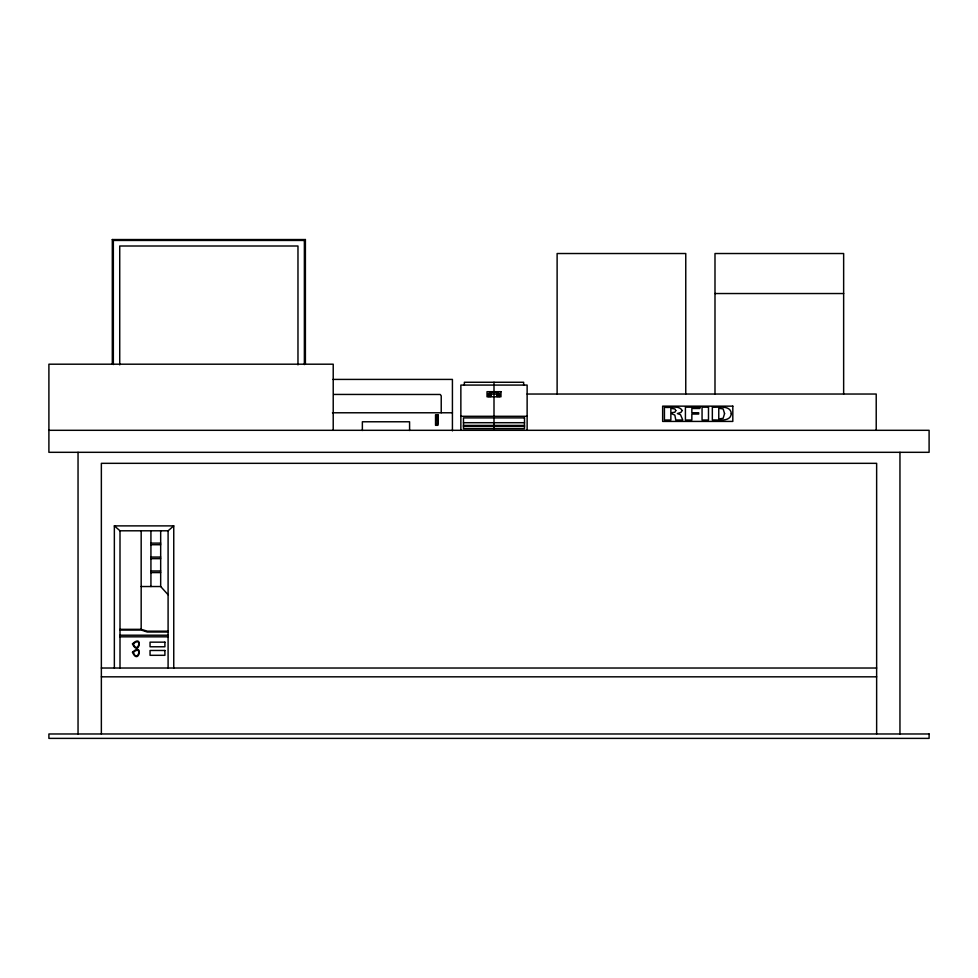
<?xml version="1.0" encoding="UTF-8"?>
<svg xmlns="http://www.w3.org/2000/svg" width="978" height="978" viewBox="0 0 978 978"><rect width="100%" height="100%" fill="white"/><g stroke="black" fill="none" stroke-linecap="round" stroke-linejoin="round"><path stroke-width="1.47" d="M112.311 363.963L112.311 239.549L113.338 240.441L304.366 240.441L305.393 239.549L305.393 363.963M114.353 668.023L114.353 525.883L120.001 530.797L168.094 530.797L173.754 525.883L173.754 668.023M112.311 239.549L305.393 239.549M714.991 293.534L843.647 293.534M332.997 379.415L452.423 379.415L452.423 430.846M488.083 394.183L490.907 394.183L490.907 395.21L488.083 395.21L488.083 394.11L499.636 394.11L499.636 395.21L496.812 395.21L496.812 394.11L499.636 394.183M527.13 394.036L876.215 394.036L876.215 430.308M333.755 394.44L440.259 394.476L441.225 395.858L441.225 412.777M488.083 395.136L490.907 395.136M496.812 395.136L499.636 395.136M490.907 395.467L488.083 395.405L488.083 396.506L490.907 396.432M496.812 395.467L499.636 395.405L499.636 396.506M499.636 396.432L496.812 396.506L496.812 395.405M332.459 412.777L452.423 412.777M460.858 416.298L527.13 416.298M435.87 418.095L437.655 418.095M435.87 419.476L437.655 419.476M463.474 422.704L524.514 422.704M463.474 425.418L524.514 425.418M463.474 426.481L524.514 426.481M48.9 430.308L929.1 430.308L929.1 452.313L48.9 452.313L48.9 364.195L333.217 364.195L333.217 430.308M114.353 525.883L173.754 525.883M150.93 543.12L160.673 543.12M150.93 544.734L160.673 544.734M150.93 557.057L160.673 557.057M150.93 558.67L160.673 558.67M150.93 570.981L160.673 570.981M150.93 572.595L160.673 572.595M141.174 586.531L160.673 586.531L168.094 594.746M120.001 629.331L141.174 629.331L147.323 631.177L168.094 631.177M120.001 630.015L141.174 630.015L147.262 632.02L168.094 632.02M120.001 635.211L168.094 635.211M120.001 636.825L168.094 636.825M101.357 668.023L876.643 668.023M101.357 676.825L876.643 676.825M409.599 430.479L409.574 421.775L362.361 421.775L362.361 430.479M899.956 452.313L899.956 733.903M876.643 733.94L876.643 463.327L101.357 463.327L101.357 733.94M843.647 394.012L843.647 253.522L714.991 253.522L714.991 394.012M685.761 393.926L685.761 253.522L557.118 253.522L557.118 393.926M527.13 430.308L527.13 385.075L460.858 385.075L460.858 430.308M523.646 385.234L523.646 382.264L464.354 382.264L464.354 385.234M498.609 393.987L498.609 392.447L489.391 392.447L489.391 393.987M494 382.264L494 430.308M490.907 395.405L490.907 396.506M304.366 240.441L304.366 364.598M297.972 364.892L297.972 246.004L119.732 246.004L119.732 364.892M168.094 530.797L168.094 668.023M160.673 530.797L160.673 586.531M150.93 530.797L150.93 586.531M141.174 530.797L141.174 629.331M120.001 530.797L120.001 668.023M113.338 240.441L113.338 364.562M78.044 452.313L78.044 733.903M132.47 643.879C138.852 657.668 143.864 632.986 132.47 643.879M132.482 652.265C138.729 666.116 143.974 641.47 132.482 652.265M724.564 413.596L723.133 418.315L718.769 418.963L718.769 408.242L723.145 408.902L724.564 413.596M731.312 413.621C730.542 422.508 717.962 419.476 712.339 420.027L712.339 407.178C717.938 407.728 730.639 404.647 731.312 413.621M133.314 643.781C137.47 655.187 143.191 635.688 133.314 643.781M133.314 652.302C137.47 663.707 143.191 644.209 133.314 652.302M675.81 410.577L674.893 412.239L670.859 412.789L670.859 408.364L674.893 408.914L675.81 410.577M682.131 410.528L680.933 412.447L677.351 413.56L680.529 414.721L682.754 420.027L675.786 420.027L674.857 415.1L671.959 413.853L670.859 413.853L670.859 420.027L664.429 420.027L664.429 407.178C669.331 408.535 679.111 404.562 682.131 410.528M500.968 391.689L487.02 391.689L487.02 396.787L500.968 396.787L500.968 391.689M732.815 406.151L662.644 406.151L662.644 421.42L732.815 421.42L732.815 406.151M699.881 407.178L685.419 407.178L685.419 420.027L691.849 420.027L691.849 414.049L698.671 414.049L698.671 412.753L691.849 412.753L691.849 408.474L699.881 408.474L699.881 407.178M708.488 407.178L702.057 407.178L702.057 420.027L708.488 420.027L708.488 407.178M437.936 414.745L435.54 414.745L435.54 425.32L437.936 425.32L437.936 414.745M437.655 415.894L435.87 415.894L435.87 424.195L437.655 424.195L437.655 415.894M524.514 417.899L463.474 417.899L463.474 428.706L524.514 428.706L524.514 417.899M164.903 642.155L150.05 642.155L150.05 646.776L164.903 646.776L164.903 642.155M164.903 650.468L150.05 650.468L150.05 655.309L164.903 655.309L164.903 650.468M929.1 733.977L48.9 733.977L48.9 738.378L929.1 738.378L929.1 733.977"/></g></svg>
